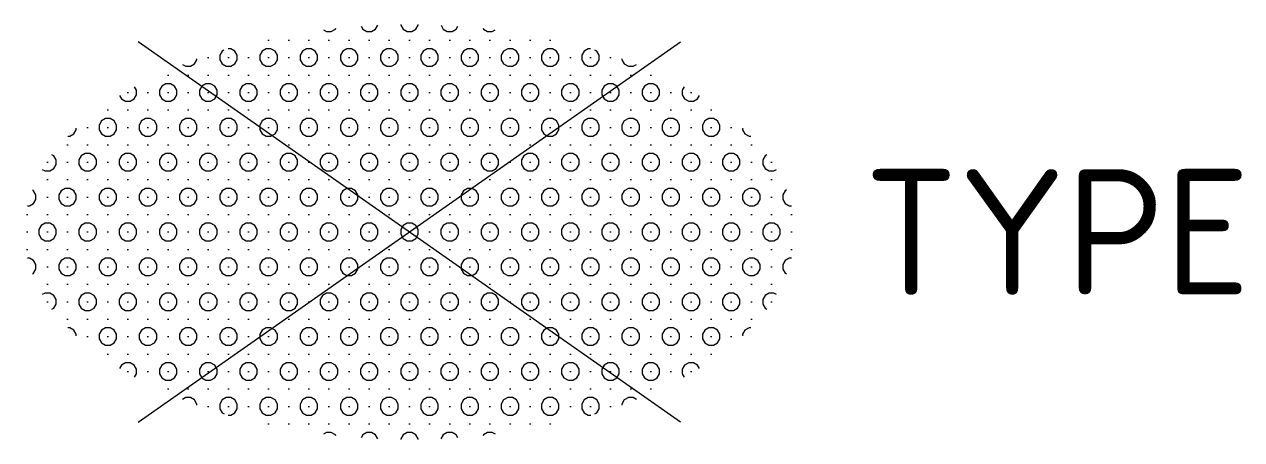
# Model space of a CAD drawing. Extents: x -5.5 to 11.9, y -3 to 3.
import ezdxf
from ezdxf.enums import TextEntityAlignment as Align

# ---------------------------------------------------------------- set-up
doc = ezdxf.new("R2010")
doc.units = 0
doc.styles.add('NLCS-ISO', font='NLCS-ISO.ttf')

msp = doc.modelspace()

# ---------------------------------------------------------------- hatches: boundary and pattern name
h = msp.add_hatch()
h.set_pattern_fill('AGR-BOMENGROND', color=256, scale=0.1, pattern_type=2)
h.set_pattern_definition([(0, (0, 0), (0, 0.25), [0, -0.288675]), (0, (-0.0335, -0.125), (0.288675, 0.5), [0.06699, -0.51036]), (30, (0.0335, -0.125), (0.288675, 0.5), [0.066988, -0.933012]), (60, (0.0915, -0.0915), (-0.288675, 0.5), [0.06699, -0.51036]), (90, (0.125, -0.0335), (-0.288675, 0.5), [0.066988, -0.933012]), (120, (0.125, 0.0335), (-0.57735, -1e-07), [0.06699, -0.51036]), (150, (0.0915, 0.0915), (-0.57735, 1e-07), [0.066988, -0.933012]), (180, (0.0335, 0.125), (-0.288675, -0.5), [0.06699, -0.51036]), (210, (-0.0335, 0.125), (-0.288675, -0.5), [0.066988, -0.933012]), (240, (-0.0915, 0.0915), (0.288675, -0.5), [0.06699, -0.51036]), (270, (-0.125, 0.0335), (0.288675, -0.5), [0.066988, -0.933012]), (300, (-0.125, -0.0335), (0.57735, 1e-07), [0.06699, -0.51036]), (330, (-0.0915, -0.0915), (0.57735, -1e-07), [0.066988, -0.933012])])
edge = h.paths.add_edge_path()
edge.add_ellipse((0, 0), major_axis=(5.525, 0), ratio=0.538462, start_angle=0, end_angle=360)

# ---------------------------------------------------------------- linework, layer by layer
for p, q in [((-3.891, -2.724), (3.891, 2.724)), ((3.891, -2.724), (-3.891, 2.724))]:
    msp.add_line(p, q)

# ---------------------------------------------------------------- texts
at = {"style": 'NLCS-ISO'}
msp.add_attdef('TYPE', text='', height=1.8, dxfattribs=at).set_placement((6.525, 0), align=Align.MIDDLE_LEFT)

doc.saveas('drawing.dxf')
